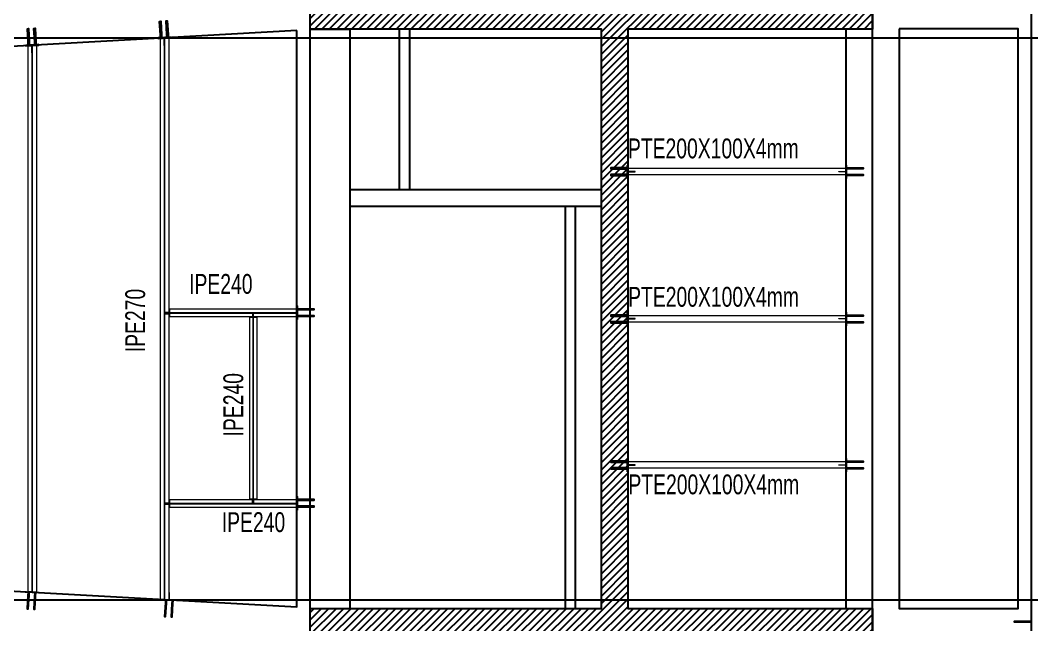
# Model space of a CAD drawing. Header units: millimetres. Extents: x -6598 to 74598, y -11659 to 33736.
# Drawn here: x 46617 to 61905, y 8124 to 17264 of the extents above; entities that cross this region are included whole.
import ezdxf

# ---------------------------------------------------------------- set-up
doc = ezdxf.new("R2010")
doc.units = ezdxf.units.MM
for name, color, linetype, lineweight in [('E_TEXTO', 3, 'Continuous', 9), ('E_VIGAS-1', 30, 'Continuous', 25), ('HCB-VIGAS', 4, 'Continuous', 15), ('HCB_ALMA', 255, 'Continuous', 5), ('HCB_VIGAS', 4, 'Continuous', 15)]:
    doc.layers.add(name, color=color, linetype=linetype, lineweight=lineweight)
for name, color, linetype in [('HCB-ACH_PANT', 253, 'Continuous'), ('HCB-EJES', 1, 'Continuous'), ('HCB-PLATINAS', 5, 'Continuous'), ('HCB_PANTALLAS', 6, 'Continuous')]:
    doc.layers.add(name, color=color, linetype=linetype)
doc.styles.add('Arial Narrow_1', font='', dxfattribs={"width": 0.85, "height": 0.3})
doc.styles.get('Arial Narrow_1').set_extended_font_data('Arial Narrow')

msp = doc.modelspace()

# ---------------------------------------------------------------- hatches: boundary and pattern name
at = {"layer": 'HCB-ACH_PANT'}
h = msp.add_hatch(dxfattribs=at)
h.set_pattern_fill('ANSI31', color=256, scale=25)
h.set_pattern_definition([(45, (-21179.4, -55448.73), (-56.1266, 56.1266), [])])
h.paths.add_polyline_path([(59500.2, 7870.3), (51000.2, 7870.3), (51000.2, 8370.3), (55400.2, 8370.3), (55400.2, 17130.3), (51000.2, 17130.3), (51000.2, 17630.3), (59500.2, 17630.3), (59500.2, 17130.3), (55800.2, 17130.3), (55800.2, 8370.3), (59500.2, 8370.3)])

# ---------------------------------------------------------------- linework, layer by layer
at = {"layer": 'E_VIGAS-1', "color": 30, "true_color": 0xf26722}
for p, q in [((59101.4, 8360.2), (59101.4, 17120.2)), ((55400.3, 14697.8), (51600.3, 14697.8)), ((55400.2, 14447.9), (51600.2, 14447.9)), ((54852.2, 14447.8), (54852, 8367.8)), ((55002.2, 14447.8), (55002, 8367.8))]:
    msp.add_line(p, q, dxfattribs=at)
for points in [[(6100, 26595.9), (6100, -1095.9), (61900.2, -1095.6), (61900.2, 26596.1)], [(59900, 17132.5), (59900, 8370.1), (61700.2, 8370.1), (61700.2, 17132.5)]]:
    msp.add_lwpolyline(points, close=True, dxfattribs=at)
for points in [[(51001.3, 17130.2), (51601.1, 17130.2), (51601.1, 8370.2), (51601.1, 8370.2)], [(52500.2, 17127.8), (52500.2, 14697.9), (52350.2, 14697.9), (52350.2, 17127.8)], [(52500.3, 17127.7), (52500.3, 14697.9), (52350.3, 14697.9), (52350.3, 17127.7)], [(50799.8, 17106.6), (42800, 16661.1), (42800, 8840.8), (50799.8, 8393.9), (50799.8, 17106.6)]]:
    msp.add_lwpolyline(points, dxfattribs=at)
at = {"layer": 'HCB-EJES'}
for p, q in [((51000.1, -5780.2), (51000.1, 31280.5)), ((59500.1, -5780.2), (59500.1, 31280.5)), ((-5098.2, 17000), (73098.4, 17000)), ((-5098.2, 8500), (73098.4, 8500))]:
    msp.add_line(p, q, dxfattribs=at)
at = {"layer": 'HCB-PLATINAS', "color": 5}
for points in [[(46750, 16888.6), (46746.5, 16886.9), (46742.8, 16888.2), (46740.7, 16889), (46738.1, 16894.5), (46736, 16931.9), (46724.7, 17136.1), (46740.7, 17137), (46752, 16932.8), (46754, 16895.4), (46752, 16889.6)], [(46849.9, 16894.2), (46846.3, 16892.5), (46842.6, 16893.8), (46840.6, 16894.5), (46837.9, 16900), (46835.8, 16937.5), (46824.5, 17141.6), (46840.5, 17142.5), (46851.8, 16938.3), (46853.9, 16900.9), (46851.8, 16895.1)], [(48749.2, 16999.9), (48745.7, 16998.2), (48742, 16999.5), (48739.9, 17000.3), (48737.3, 17005.8), (48735.2, 17043.2), (48723.9, 17247.4), (48739.9, 17248.3), (48751.2, 17044.1), (48753.2, 17006.7), (48751.2, 17000.9)], [(48849.1, 17005.5), (48845.5, 17003.8), (48841.8, 17005.1), (48839.8, 17005.8), (48837.1, 17011.3), (48835, 17048.8), (48823.7, 17252.9), (48839.7, 17253.8), (48851, 17049.6), (48853.1, 17012.2), (48851.1, 17006.4)], [(55792.7, 15019.6), (55794.2, 15023.2), (55792.7, 15026.8), (55791.9, 15028.9), (55786.2, 15031.2), (55748.7, 15031.2), (55544.2, 15031.2), (55544.2, 15015.2), (55748.7, 15015.2), (55786.2, 15015.2), (55791.9, 15017.6)], [(59108.6, 15019.6), (59107.1, 15023.2), (59108.6, 15026.8), (59109.5, 15028.9), (59115.1, 15031.2), (59152.6, 15031.2), (59357.1, 15031.2), (59357.1, 15015.2), (59152.6, 15015.2), (59115.1, 15015.2), (59109.5, 15017.6)], [(55792.7, 14919.6), (55794.2, 14923.2), (55792.7, 14926.8), (55791.9, 14928.9), (55786.2, 14931.2), (55748.7, 14931.2), (55544.2, 14931.2), (55544.2, 14915.2), (55748.7, 14915.2), (55786.2, 14915.2), (55791.9, 14917.6)], [(59108.6, 14919.6), (59107.1, 14923.2), (59108.6, 14926.8), (59109.5, 14928.9), (59115.1, 14931.2), (59152.6, 14931.2), (59357.1, 14931.2), (59357.1, 14915.2), (59152.6, 14915.2), (59115.1, 14915.2), (59109.5, 14917.6)], [(50807.6, 12890.6), (50806.1, 12894.2), (50807.6, 12897.8), (50808.4, 12899.8), (50814.1, 12902.2), (50851.6, 12902.2), (51056.1, 12902.2), (51056.1, 12886.2), (50851.6, 12886.2), (50814.1, 12886.2), (50808.4, 12888.5)], [(50807.6, 12790.6), (50806.1, 12794.2), (50807.6, 12797.8), (50808.4, 12799.8), (50814.1, 12802.2), (50851.6, 12802.2), (51056.1, 12802.2), (51056.1, 12786.2), (50851.6, 12786.2), (50814.1, 12786.2), (50808.4, 12788.5)], [(55792.7, 12794.4), (55794.2, 12798), (55792.7, 12801.6), (55791.9, 12803.7), (55786.2, 12806), (55748.7, 12806), (55544.2, 12806), (55544.2, 12790), (55748.7, 12790), (55786.2, 12790), (55791.9, 12792.4)], [(55792.7, 12694.4), (55794.2, 12698), (55792.7, 12701.6), (55791.9, 12703.7), (55786.2, 12706), (55748.7, 12706), (55544.2, 12706), (55544.2, 12690), (55748.7, 12690), (55786.2, 12690), (55791.9, 12692.4)], [(59108.9, 12794.4), (59107.4, 12798), (59108.9, 12801.6), (59109.7, 12803.7), (59115.4, 12806), (59152.9, 12806), (59357.4, 12806), (59357.4, 12790), (59152.9, 12790), (59115.4, 12790), (59109.7, 12792.4)], [(59108.9, 12694.4), (59107.4, 12698), (59108.9, 12701.6), (59109.7, 12703.7), (59115.4, 12706), (59152.9, 12706), (59357.4, 12706), (59357.4, 12690), (59152.9, 12690), (59115.4, 12690), (59109.7, 12692.4)], [(55792.7, 10584.6), (55794.2, 10588.2), (55792.7, 10591.8), (55791.9, 10593.9), (55786.2, 10596.2), (55748.7, 10596.2), (55544.2, 10596.2), (55544.2, 10580.2), (55748.7, 10580.2), (55786.2, 10580.2), (55791.9, 10582.6)], [(59108.9, 10584.6), (59107.4, 10588.2), (59108.9, 10591.8), (59109.7, 10593.9), (59115.4, 10596.2), (59152.9, 10596.2), (59357.4, 10596.2), (59357.4, 10580.2), (59152.9, 10580.2), (59115.4, 10580.2), (59109.7, 10582.6)], [(55792.7, 10484.6), (55794.2, 10488.2), (55792.7, 10491.8), (55791.9, 10493.9), (55786.2, 10496.2), (55748.7, 10496.2), (55544.2, 10496.2), (55544.2, 10480.2), (55748.7, 10480.2), (55786.2, 10480.2), (55791.9, 10482.6)], [(59108.9, 10484.6), (59107.4, 10488.2), (59108.9, 10491.8), (59109.7, 10493.9), (59115.4, 10496.2), (59152.9, 10496.2), (59357.4, 10496.2), (59357.4, 10480.2), (59152.9, 10480.2), (59115.4, 10480.2), (59109.7, 10482.6)], [(50807.6, 10008.9), (50806.1, 10012.5), (50807.6, 10016.2), (50808.4, 10018.2), (50814.1, 10020.5), (50851.6, 10020.5), (51056.1, 10020.5), (51056.1, 10004.5), (50851.6, 10004.5), (50814.1, 10004.5), (50808.4, 10006.9)], [(50807.6, 10008.9), (50806.1, 10012.5), (50807.6, 10016.2), (50808.4, 10018.2), (50814.1, 10020.5), (50851.6, 10020.5), (51056.1, 10020.5), (51056.1, 10004.5), (50851.6, 10004.5), (50814.1, 10004.5), (50808.4, 10006.9)], [(50807.6, 9908.9), (50806.1, 9912.5), (50807.6, 9916.2), (50808.4, 9918.2), (50814.1, 9920.5), (50851.6, 9920.5), (51056.1, 9920.5), (51056.1, 9904.5), (50851.6, 9904.5), (50814.1, 9904.5), (50808.4, 9906.9)], [(46748.4, 8612.6), (46744.9, 8614.3), (46741.2, 8613), (46739.1, 8612.3), (46736.4, 8606.8), (46734.3, 8569.3), (46723, 8365.1), (46739, 8364.3), (46750.3, 8568.5), (46752.4, 8605.9), (46750.4, 8611.7)], [(46848.2, 8607.1), (46844.7, 8608.8), (46841, 8607.5), (46838.9, 8606.8), (46836.3, 8601.3), (46834.2, 8563.8), (46822.9, 8359.6), (46838.9, 8358.7), (46850.2, 8562.9), (46852.2, 8600.4), (46850.2, 8606.1)], [(48824.2, 8496.7), (48820.6, 8498.4), (48816.9, 8497.1), (48814.8, 8496.4), (48812.2, 8490.9), (48810.1, 8453.5), (48798.8, 8249.3), (48814.8, 8248.4), (48826.1, 8452.6), (48828.2, 8490), (48826.1, 8495.8)], [(48924, 8491.2), (48920.5, 8492.9), (48916.8, 8491.6), (48914.7, 8490.9), (48912, 8485.4), (48910, 8447.9), (48898.7, 8243.7), (48914.6, 8242.9), (48925.9, 8447), (48928, 8484.5), (48926, 8490.3)], [(61892.7, 8175.3), (61894.2, 8171.6), (61892.7, 8168), (61891.9, 8166), (61886.2, 8163.6), (61848.7, 8163.6), (61644.2, 8163.6), (61644.2, 8179.6), (61848.7, 8179.6), (61886.2, 8179.6), (61891.9, 8177.3)]]:
    msp.add_lwpolyline(points, close=True, dxfattribs=at)
at = {"layer": 'HCB-PLATINAS', "color": 4}
for points in [[(48899.6, 17006.8), (48699.9, 16995.7), (48700.2, 16989.7), (48899.9, 17000.8)], [(46900.3, 16895.5), (46700.7, 16884.4), (46701, 16878.4), (46900.7, 16889.5)], [(55794.2, 14869.1), (55794.2, 15069.1), (55800.2, 15069.1), (55800.2, 14869.1)], [(59107.1, 14869.1), (59107.1, 15069.1), (59101.1, 15069.1), (59101.1, 14869.1)], [(50806.1, 12740.1), (50806.1, 12940.1), (50800.1, 12940.1), (50800.1, 12740.1)], [(55794.2, 12643.9), (55794.2, 12843.9), (55800.2, 12843.9), (55800.2, 12643.9)], [(59107.4, 12643.9), (59107.4, 12843.9), (59101.4, 12843.9), (59101.4, 12643.9)], [(55794.2, 10434.1), (55794.2, 10634.1), (55800.2, 10634.1), (55800.2, 10434.1)], [(59107.4, 10434.1), (59107.4, 10634.1), (59101.4, 10634.1), (59101.4, 10434.1)], [(50806.1, 9858.4), (50806.1, 10058.4), (50800.1, 10058.4), (50800.1, 9858.4)], [(46898.7, 8605.8), (46699, 8616.9), (46699.4, 8622.9), (46899, 8611.8)], [(48974.5, 8489.9), (48774.8, 8501), (48775.1, 8507), (48974.8, 8495.9)], [(61894.2, 8225.7), (61894.2, 8025.7), (61900.2, 8025.7), (61900.2, 8225.7)]]:
    msp.add_lwpolyline(points, close=True, dxfattribs=at)
at = {"layer": 'HCB-VIGAS'}
for points in [[(48732, 8515.2), (48867, 8507.7), (48867, 16988.9), (48732.4, 16981.5)], [(48796.6, 16995), (48796.7, 16884.5), (48790.7, 16884.5), (48790.7, 16994.7)], [(46732.4, 8631.1), (46867.4, 8623.6), (46867.4, 16877.6), (46732.4, 16870.1)], [(46797, 16883.7), (46797.1, 16773.2), (46791.1, 16773.2), (46791.1, 16883.4)], [(59091.4, 14925.2), (55810.2, 14925.2), (55810.2, 15025.2), (59091.4, 15025.2)], [(48877, 12843.4), (48814.6, 12843.4), (48814.6, 12837.2), (48877, 12837.2)], [(50791, 12780.2), (48877, 12780.2), (48877, 12900.2), (50791, 12900.2)], [(48867, 12827.2), (48867, 12837.2), (48803.2, 12837.2), (48803.2, 12827.2)], [(50080.2, 10028.4), (50200.2, 10028.4), (50200.2, 12770.2), (50080.2, 12770.2)], [(50127.1, 12780.2), (50137.1, 12780.2), (50137.1, 12837.1), (50127.1, 12837.1)], [(50143.3, 12770.2), (50143.3, 12827.1), (50137.1, 12827.1), (50137.1, 12770.2)], [(50800.1, 12837.1), (50800.1, 12831.1), (50790.1, 12831.1), (50690.1, 12831.1), (50690.1, 12837.1), (50790.1, 12837.1)], [(59091.4, 12700), (55810.2, 12700), (55810.2, 12800), (59091.4, 12800)], [(59091.4, 10490.2), (55810.2, 10490.2), (55810.2, 10590.2), (59091.4, 10590.2)], [(48867, 9945.5), (48867, 9955.5), (48803.2, 9955.5), (48803.2, 9945.5)], [(48877, 9961.7), (48814.6, 9961.7), (48814.6, 9955.5), (48877, 9955.5)], [(50791, 9898.6), (48877, 9898.6), (48877, 10018.6), (50791, 10018.6)], [(50127.1, 10018.6), (50137.1, 10018.6), (50137.1, 9961.1), (50127.1, 9961.1)], [(50143.3, 10028.4), (50143.3, 9971.5), (50137.1, 9971.5), (50137.1, 10028.4)], [(50800.1, 9954.9), (50800.1, 9948.9), (50790.1, 9948.9), (50690.1, 9948.9), (50690.1, 9954.9), (50790.1, 9954.9)], [(46797, 8617.4), (46797, 8728), (46791, 8728), (46791, 8617.8)], [(48872.3, 8501.6), (48872.3, 8612.1), (48866.3, 8612.1), (48866.3, 8501.9)]]:
    msp.add_lwpolyline(points, close=True, dxfattribs=at)
msp.add_lwpolyline([(48732.5, 17000), (48732.5, 17000)], dxfattribs=at)
at = {"layer": 'HCB_ALMA'}
for p, q in [((48796.6, 8511.6), (48796.7, 16985)), ((48803.2, 8518), (48803.3, 16985.4)), ((46797, 8627.5), (46797, 16870.1)), ((46803.6, 8627.1), (46803.6, 16870.1)), ((48877, 12843.3), (50791, 12843.3)), ((48877, 12837.1), (50791, 12837.1)), ((50137, 10028.4), (50137, 12770.2)), ((50143.2, 10028.4), (50143.2, 12770.2)), ((48877.4, 9954.9), (50781, 9954.9)), ((48877.5, 9961.1), (50781, 9961.1))]:
    msp.add_line(p, q, dxfattribs=at)
at = {"layer": 'HCB_PANTALLAS'}
msp.add_lwpolyline([(59500.2, 7870.3), (51000.2, 7870.3), (51000.2, 8370.3), (55400.2, 8370.3), (55400.2, 17130.3), (51000.2, 17130.3), (51000.2, 17630.3), (59500.2, 17630.3), (59500.2, 17130.3), (55800.2, 17130.3), (55800.2, 8370.3), (59500.2, 8370.3)], close=True, dxfattribs=at)
at = {"layer": 'HCB_VIGAS'}
for points in [[(55800.2, 14978.2), (55800.2, 14972.2), (55810.2, 14972.2), (55910.2, 14972.2), (55910.2, 14978.2), (55810.2, 14978.2)], [(59101.1, 14978.2), (59101.1, 14972.2), (59091.1, 14972.2), (58991.1, 14972.2), (58991.1, 14978.2), (59091.1, 14978.2)], [(55800.2, 12753), (55800.2, 12747), (55810.2, 12747), (55910.2, 12747), (55910.2, 12753), (55810.2, 12753)], [(59101.4, 12753), (59101.4, 12747), (59091.4, 12747), (58991.4, 12747), (58991.4, 12753), (59091.4, 12753)], [(55800.2, 10543.2), (55800.2, 10537.2), (55810.2, 10537.2), (55910.2, 10537.2), (55910.2, 10543.2), (55810.2, 10543.2)], [(59101.4, 10543.2), (59101.4, 10537.2), (59091.4, 10537.2), (58991.4, 10537.2), (58991.4, 10543.2), (59091.4, 10543.2)]]:
    msp.add_lwpolyline(points, close=True, dxfattribs=at)

# ---------------------------------------------------------------- texts
at = {"layer": 'E_TEXTO', "char_height": 300, "attachment_point": 1, "style": 'Arial Narrow_1'}
for s, insert, width in [('PTE200X100X4mm', (55801.9, 15476.1), 3229.999), ('IPE240', (49170, 13427.4), 1206.139), ('PTE200X100X4mm', (55804.9, 13232.6), 3229.999), ('PTE200X100X4mm', (55809.4, 10396.8), 3229.999)]:
    msp.add_mtext(s, dxfattribs=dict(at, insert=insert, width=width))
at = {"layer": 'E_TEXTO', "char_height": 300, "width": 1206.139, "attachment_point": 1, "style": 'Arial Narrow_1'}
for s, insert, rotation in [('IPE270', (48205.1, 12244.9), 90), ('IPE240', (49687.3, 10971.6), 90), ('IPE240', (49663.4, 9825.9), 0.0001)]:
    msp.add_mtext(s, dxfattribs=dict(at, insert=insert, rotation=rotation))

doc.saveas('drawing.dxf')
